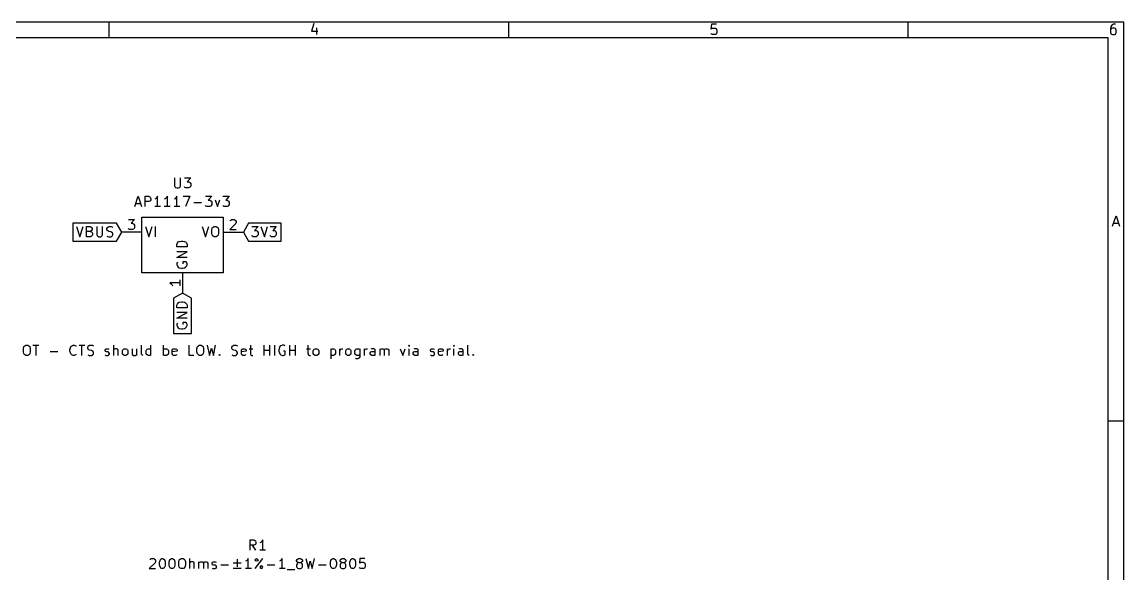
# Model space of a CAD drawing. Extents: x 0.4 to 11.3, y -7.9 to -0.4.
# Drawn here: x 5.87 to 11.3, y -3.11 to -0.39 of the extents above; entities that cross this region are included whole.
import ezdxf

# ---------------------------------------------------------------- set-up
doc = ezdxf.new("R2010")
doc.units = 0
doc.header["$MEASUREMENT"] = 0
for name, color, linetype in [('BLUE3', 171, 'CONTINUOUS'), ('CYAN2', 4, 'CONTINUOUS'), ('LYELLOW', 51, 'CONTINUOUS'), ('RED2', 1, 'CONTINUOUS')]:
    doc.layers.add(name, color=color, linetype=linetype)

msp = doc.modelspace()

# ---------------------------------------------------------------- linework, layer by layer
at = {"layer": 'BLUE3', "linetype": 'CONTINUOUS'}
for p, q in [((5.876, -2.004), (5.878, -1.994)), ((5.876, -2.02), (5.876, -2.004)), ((5.878, -1.994), (5.883, -1.99)), ((5.883, -1.99), (5.888, -1.987)), ((5.888, -1.987), (5.897, -1.987)), ((5.897, -1.987), (5.902, -1.99)), ((5.902, -1.99), (5.907, -1.994)), ((5.907, -1.994), (5.909, -2.004)), ((5.909, -2.004), (5.909, -2.02)), ((5.923, -1.987), (5.952, -1.987)), ((5.938, -2.037), (5.938, -1.987)), ((6.104, -2.009), (6.107, -1.999)), ((6.104, -2.016), (6.104, -2.009)), ((6.107, -1.999), (6.109, -1.994)), ((6.109, -1.994), (6.114, -1.99)), ((6.114, -1.99), (6.121, -1.987)), ((6.121, -1.987), (6.126, -1.987)), ((6.126, -1.987), (6.133, -1.99)), ((6.133, -1.99), (6.135, -1.992)), ((6.15, -1.987), (6.178, -1.987)), ((6.164, -2.037), (6.164, -1.987)), ((6.193, -1.997), (6.195, -1.992)), ((6.193, -2.001), (6.193, -1.997)), ((6.195, -2.006), (6.193, -2.001)), ((6.195, -1.992), (6.197, -1.99)), ((6.197, -2.009), (6.195, -2.006)), ((6.197, -1.99), (6.202, -1.987)), ((6.202, -2.011), (6.197, -2.009)), ((6.202, -1.987), (6.214, -1.987)), ((6.214, -1.987), (6.221, -1.99)), ((6.278, -2.011), (6.281, -2.006)), ((6.281, -2.006), (6.285, -2.004)), ((6.285, -2.004), (6.293, -2.004)), ((6.293, -2.004), (6.297, -2.006)), ((6.321, -2.037), (6.321, -1.987)), ((6.323, -2.006), (6.321, -2.009)), ((6.328, -2.004), (6.323, -2.006)), ((6.335, -2.004), (6.328, -2.004)), ((6.34, -2.006), (6.335, -2.004)), ((6.343, -2.011), (6.34, -2.006)), ((6.364, -2.013), (6.366, -2.009)), ((6.366, -2.009), (6.369, -2.006)), ((6.369, -2.006), (6.373, -2.004)), ((6.373, -2.004), (6.381, -2.004)), ((6.381, -2.004), (6.385, -2.006)), ((6.385, -2.006), (6.388, -2.009)), ((6.388, -2.009), (6.39, -2.013)), ((6.412, -2.004), (6.412, -2.03)), ((6.433, -2.004), (6.433, -2.037)), ((6.457, -2.03), (6.457, -1.987)), ((6.481, -2.013), (6.483, -2.009)), ((6.483, -2.009), (6.485, -2.006)), ((6.485, -2.006), (6.49, -2.004)), ((6.49, -2.004), (6.5, -2.004)), ((6.5, -2.004), (6.504, -2.006)), ((6.504, -2.037), (6.504, -1.987)), ((6.566, -2.037), (6.566, -1.987)), ((6.566, -2.006), (6.571, -2.004)), ((6.571, -2.004), (6.581, -2.004)), ((6.581, -2.004), (6.585, -2.006)), ((6.585, -2.006), (6.588, -2.009)), ((6.588, -2.009), (6.59, -2.013)), ((6.609, -2.011), (6.612, -2.006)), ((6.612, -2.006), (6.616, -2.004)), ((6.616, -2.004), (6.626, -2.004)), ((6.626, -2.004), (6.631, -2.006)), ((6.631, -2.006), (6.633, -2.011)), ((6.693, -2.037), (6.693, -1.987)), ((6.731, -2.004), (6.733, -1.994)), ((6.731, -2.02), (6.731, -2.004)), ((6.733, -1.994), (6.738, -1.99)), ((6.738, -1.99), (6.742, -1.987)), ((6.742, -1.987), (6.752, -1.987)), ((6.752, -1.987), (6.757, -1.99)), ((6.757, -1.99), (6.762, -1.994)), ((6.762, -1.994), (6.764, -2.004)), ((6.764, -2.004), (6.764, -2.02)), ((6.781, -1.987), (6.792, -2.037)), ((6.792, -2.037), (6.802, -2.001)), ((6.802, -2.001), (6.812, -2.037)), ((6.812, -2.037), (6.823, -1.987)), ((6.902, -1.997), (6.904, -1.992)), ((6.902, -2.001), (6.902, -1.997)), ((6.904, -2.006), (6.902, -2.001)), ((6.904, -1.992), (6.907, -1.99)), ((6.907, -2.009), (6.904, -2.006)), ((6.907, -1.99), (6.912, -1.987)), ((6.912, -2.011), (6.907, -2.009)), ((6.912, -1.987), (6.923, -1.987)), ((6.923, -1.987), (6.931, -1.99)), ((6.95, -2.011), (6.952, -2.006)), ((6.952, -2.006), (6.957, -2.004)), ((6.957, -2.004), (6.966, -2.004)), ((6.966, -2.004), (6.971, -2.006)), ((6.971, -2.006), (6.973, -2.011)), ((6.988, -2.004), (7.007, -2.004)), ((6.995, -1.987), (6.995, -2.03)), ((7.062, -2.037), (7.062, -1.987)), ((7.09, -2.037), (7.09, -1.987)), ((7.114, -2.037), (7.114, -1.987)), ((7.138, -1.999), (7.135, -2.009)), ((7.135, -2.009), (7.135, -2.016)), ((7.14, -1.994), (7.138, -1.999)), ((7.145, -1.99), (7.14, -1.994)), ((7.152, -1.987), (7.145, -1.99)), ((7.159, -1.987), (7.152, -1.987)), ((7.164, -1.99), (7.159, -1.987)), ((7.188, -2.037), (7.188, -1.987)), ((7.216, -2.037), (7.216, -1.987)), ((7.271, -2.004), (7.29, -2.004)), ((7.278, -1.987), (7.278, -2.03)), ((7.304, -2.013), (7.307, -2.009)), ((7.307, -2.009), (7.309, -2.006)), ((7.309, -2.006), (7.314, -2.004)), ((7.314, -2.004), (7.321, -2.004)), ((7.321, -2.004), (7.326, -2.006)), ((7.326, -2.006), (7.328, -2.009)), ((7.328, -2.009), (7.331, -2.013)), ((7.39, -2.004), (7.39, -2.054)), ((7.39, -2.006), (7.395, -2.004)), ((7.395, -2.004), (7.404, -2.004)), ((7.404, -2.004), (7.409, -2.006)), ((7.409, -2.006), (7.412, -2.009)), ((7.412, -2.009), (7.414, -2.013)), ((7.435, -2.037), (7.435, -2.004)), ((7.435, -2.013), (7.438, -2.009)), ((7.438, -2.009), (7.44, -2.006)), ((7.44, -2.006), (7.445, -2.004)), ((7.445, -2.004), (7.45, -2.004)), ((7.464, -2.013), (7.466, -2.009)), ((7.466, -2.009), (7.469, -2.006)), ((7.469, -2.006), (7.473, -2.004)), ((7.473, -2.004), (7.481, -2.004)), ((7.481, -2.004), (7.485, -2.006)), ((7.485, -2.006), (7.488, -2.009)), ((7.488, -2.009), (7.49, -2.013)), ((7.509, -2.013), (7.512, -2.009)), ((7.512, -2.009), (7.514, -2.006)), ((7.514, -2.006), (7.519, -2.004)), ((7.519, -2.004), (7.528, -2.004)), ((7.528, -2.004), (7.533, -2.006)), ((7.533, -2.004), (7.533, -2.044)), ((7.557, -2.037), (7.557, -2.004)), ((7.557, -2.013), (7.559, -2.009)), ((7.559, -2.009), (7.562, -2.006)), ((7.562, -2.006), (7.566, -2.004)), ((7.566, -2.004), (7.571, -2.004)), ((7.592, -2.004), (7.588, -2.006)), ((7.602, -2.004), (7.592, -2.004)), ((7.607, -2.006), (7.602, -2.004)), ((7.609, -2.011), (7.607, -2.006)), ((7.633, -2.037), (7.633, -2.004)), ((7.633, -2.009), (7.635, -2.006)), ((7.635, -2.006), (7.64, -2.004)), ((7.64, -2.004), (7.647, -2.004)), ((7.647, -2.004), (7.652, -2.006)), ((7.652, -2.006), (7.654, -2.011)), ((7.654, -2.011), (7.657, -2.006)), ((7.657, -2.006), (7.662, -2.004)), ((7.662, -2.004), (7.669, -2.004)), ((7.669, -2.004), (7.673, -2.006)), ((7.673, -2.006), (7.676, -2.011)), ((7.733, -2.004), (7.745, -2.037)), ((7.745, -2.037), (7.757, -2.004)), ((7.776, -1.987), (7.773, -1.99)), ((7.773, -1.99), (7.776, -1.992)), ((7.778, -1.99), (7.776, -1.987)), ((7.776, -1.987), (7.776, -1.992)), ((7.776, -1.992), (7.778, -1.99)), ((7.776, -2.037), (7.776, -2.004)), ((7.804, -2.004), (7.8, -2.006)), ((7.814, -2.004), (7.804, -2.004)), ((7.819, -2.006), (7.814, -2.004)), ((7.821, -2.011), (7.819, -2.006)), ((7.881, -2.011), (7.883, -2.006)), ((7.883, -2.006), (7.888, -2.004)), ((7.888, -2.004), (7.895, -2.004)), ((7.895, -2.004), (7.9, -2.006)), ((7.921, -2.011), (7.923, -2.006)), ((7.923, -2.006), (7.928, -2.004)), ((7.928, -2.004), (7.938, -2.004)), ((7.938, -2.004), (7.942, -2.006)), ((7.942, -2.006), (7.945, -2.011)), ((7.966, -2.037), (7.966, -2.004)), ((7.966, -2.013), (7.969, -2.009)), ((7.969, -2.009), (7.971, -2.006)), ((7.971, -2.006), (7.976, -2.004)), ((7.976, -2.004), (7.981, -2.004)), ((7.997, -1.987), (7.995, -1.99)), ((7.995, -1.99), (7.997, -1.992)), ((8, -1.99), (7.997, -1.987)), ((7.997, -1.987), (7.997, -1.992)), ((7.997, -1.992), (8, -1.99)), ((7.997, -2.037), (7.997, -2.004)), ((8.026, -2.004), (8.021, -2.006)), ((8.035, -2.004), (8.026, -2.004)), ((8.04, -2.006), (8.035, -2.004)), ((8.042, -2.011), (8.04, -2.006)), ((8.066, -2.03), (8.066, -1.987)), ((5.878, -2.03), (5.876, -2.02)), ((5.883, -2.035), (5.878, -2.03)), ((5.888, -2.037), (5.883, -2.035)), ((5.897, -2.037), (5.888, -2.037)), ((5.902, -2.035), (5.897, -2.037)), ((5.907, -2.03), (5.902, -2.035)), ((5.909, -2.02), (5.907, -2.03)), ((6.007, -2.018), (6.045, -2.018)), ((6.107, -2.025), (6.104, -2.016)), ((6.109, -2.03), (6.107, -2.025)), ((6.114, -2.035), (6.109, -2.03)), ((6.121, -2.037), (6.114, -2.035)), ((6.126, -2.037), (6.121, -2.037)), ((6.133, -2.035), (6.126, -2.037)), ((6.135, -2.032), (6.133, -2.035)), ((6.193, -2.035), (6.2, -2.037)), ((6.2, -2.037), (6.212, -2.037)), ((6.212, -2.013), (6.202, -2.011)), ((6.216, -2.016), (6.212, -2.013)), ((6.212, -2.037), (6.216, -2.035)), ((6.219, -2.018), (6.216, -2.016)), ((6.216, -2.035), (6.219, -2.032)), ((6.221, -2.023), (6.219, -2.018)), ((6.219, -2.032), (6.221, -2.028)), ((6.221, -2.028), (6.221, -2.023)), ((6.278, -2.013), (6.278, -2.011)), ((6.281, -2.018), (6.278, -2.013)), ((6.278, -2.035), (6.283, -2.037)), ((6.285, -2.02), (6.281, -2.018)), ((6.283, -2.037), (6.293, -2.037)), ((6.293, -2.02), (6.285, -2.02)), ((6.297, -2.023), (6.293, -2.02)), ((6.293, -2.037), (6.297, -2.035)), ((6.3, -2.028), (6.297, -2.023)), ((6.297, -2.035), (6.3, -2.03)), ((6.3, -2.03), (6.3, -2.028)), ((6.343, -2.037), (6.343, -2.011)), ((6.364, -2.028), (6.364, -2.013)), ((6.366, -2.032), (6.364, -2.028)), ((6.369, -2.035), (6.366, -2.032)), ((6.373, -2.037), (6.369, -2.035)), ((6.381, -2.037), (6.373, -2.037)), ((6.385, -2.035), (6.381, -2.037)), ((6.388, -2.032), (6.385, -2.035)), ((6.39, -2.028), (6.388, -2.032)), ((6.39, -2.013), (6.39, -2.028)), ((6.412, -2.03), (6.414, -2.035)), ((6.414, -2.035), (6.419, -2.037)), ((6.419, -2.037), (6.426, -2.037)), ((6.426, -2.037), (6.431, -2.035)), ((6.431, -2.035), (6.433, -2.032)), ((6.459, -2.035), (6.457, -2.03)), ((6.464, -2.037), (6.459, -2.035)), ((6.481, -2.028), (6.481, -2.013)), ((6.483, -2.032), (6.481, -2.028)), ((6.485, -2.035), (6.483, -2.032)), ((6.49, -2.037), (6.485, -2.035)), ((6.5, -2.037), (6.49, -2.037)), ((6.504, -2.035), (6.5, -2.037)), ((6.571, -2.037), (6.566, -2.035)), ((6.581, -2.037), (6.571, -2.037)), ((6.585, -2.035), (6.581, -2.037)), ((6.588, -2.032), (6.585, -2.035)), ((6.59, -2.028), (6.588, -2.032)), ((6.59, -2.013), (6.59, -2.028)), ((6.609, -2.03), (6.609, -2.011)), ((6.633, -2.016), (6.609, -2.02)), ((6.612, -2.035), (6.609, -2.03)), ((6.616, -2.037), (6.612, -2.035)), ((6.626, -2.037), (6.616, -2.037)), ((6.631, -2.035), (6.626, -2.037)), ((6.633, -2.011), (6.633, -2.016)), ((6.716, -2.037), (6.693, -2.037)), ((6.733, -2.03), (6.731, -2.02)), ((6.738, -2.035), (6.733, -2.03)), ((6.742, -2.037), (6.738, -2.035)), ((6.752, -2.037), (6.742, -2.037)), ((6.757, -2.035), (6.752, -2.037)), ((6.762, -2.03), (6.757, -2.035)), ((6.764, -2.02), (6.762, -2.03)), ((6.84, -2.035), (6.842, -2.032)), ((6.842, -2.037), (6.84, -2.035)), ((6.842, -2.032), (6.845, -2.035)), ((6.842, -2.032), (6.842, -2.037)), ((6.845, -2.035), (6.842, -2.037)), ((6.902, -2.035), (6.909, -2.037)), ((6.909, -2.037), (6.921, -2.037)), ((6.921, -2.013), (6.912, -2.011)), ((6.926, -2.016), (6.921, -2.013)), ((6.921, -2.037), (6.926, -2.035)), ((6.928, -2.018), (6.926, -2.016)), ((6.926, -2.035), (6.928, -2.032)), ((6.931, -2.023), (6.928, -2.018)), ((6.928, -2.032), (6.931, -2.028)), ((6.931, -2.028), (6.931, -2.023)), ((6.95, -2.03), (6.95, -2.011)), ((6.973, -2.016), (6.95, -2.02)), ((6.952, -2.035), (6.95, -2.03)), ((6.957, -2.037), (6.952, -2.035)), ((6.966, -2.037), (6.957, -2.037)), ((6.971, -2.035), (6.966, -2.037)), ((6.973, -2.011), (6.973, -2.016)), ((6.995, -2.03), (6.997, -2.035)), ((6.997, -2.035), (7.002, -2.037)), ((7.002, -2.037), (7.007, -2.037)), ((7.062, -2.011), (7.09, -2.011)), ((7.135, -2.016), (7.138, -2.025)), ((7.138, -2.025), (7.14, -2.03)), ((7.14, -2.03), (7.145, -2.035)), ((7.145, -2.035), (7.152, -2.037)), ((7.152, -2.037), (7.157, -2.037)), ((7.166, -2.016), (7.157, -2.016)), ((7.157, -2.037), (7.164, -2.035)), ((7.164, -2.035), (7.166, -2.032)), ((7.166, -2.032), (7.166, -2.016)), ((7.188, -2.011), (7.216, -2.011)), ((7.278, -2.03), (7.281, -2.035)), ((7.281, -2.035), (7.285, -2.037)), ((7.285, -2.037), (7.29, -2.037)), ((7.304, -2.028), (7.304, -2.013)), ((7.307, -2.032), (7.304, -2.028)), ((7.309, -2.035), (7.307, -2.032)), ((7.314, -2.037), (7.309, -2.035)), ((7.321, -2.037), (7.314, -2.037)), ((7.326, -2.035), (7.321, -2.037)), ((7.328, -2.032), (7.326, -2.035)), ((7.331, -2.028), (7.328, -2.032)), ((7.331, -2.013), (7.331, -2.028)), ((7.395, -2.037), (7.39, -2.035)), ((7.404, -2.037), (7.395, -2.037)), ((7.409, -2.035), (7.404, -2.037)), ((7.412, -2.032), (7.409, -2.035)), ((7.414, -2.028), (7.412, -2.032)), ((7.414, -2.013), (7.414, -2.028)), ((7.464, -2.028), (7.464, -2.013)), ((7.466, -2.032), (7.464, -2.028)), ((7.469, -2.035), (7.466, -2.032)), ((7.473, -2.037), (7.469, -2.035)), ((7.481, -2.037), (7.473, -2.037)), ((7.485, -2.035), (7.481, -2.037)), ((7.488, -2.032), (7.485, -2.035)), ((7.49, -2.028), (7.488, -2.032)), ((7.49, -2.013), (7.49, -2.028)), ((7.509, -2.028), (7.509, -2.013)), ((7.512, -2.032), (7.509, -2.028)), ((7.514, -2.035), (7.512, -2.032)), ((7.516, -2.054), (7.512, -2.051)), ((7.519, -2.037), (7.514, -2.035)), ((7.523, -2.054), (7.516, -2.054)), ((7.528, -2.037), (7.519, -2.037)), ((7.528, -2.051), (7.523, -2.054)), ((7.533, -2.035), (7.528, -2.037)), ((7.531, -2.049), (7.528, -2.051)), ((7.533, -2.044), (7.531, -2.049)), ((7.585, -2.025), (7.588, -2.02)), ((7.585, -2.03), (7.585, -2.025)), ((7.588, -2.035), (7.585, -2.03)), ((7.588, -2.02), (7.592, -2.018)), ((7.592, -2.037), (7.588, -2.035)), ((7.592, -2.018), (7.604, -2.018)), ((7.604, -2.037), (7.592, -2.037)), ((7.604, -2.018), (7.609, -2.016)), ((7.609, -2.035), (7.604, -2.037)), ((7.609, -2.037), (7.609, -2.011)), ((7.654, -2.011), (7.654, -2.037)), ((7.676, -2.011), (7.676, -2.037)), ((7.797, -2.025), (7.8, -2.02)), ((7.797, -2.03), (7.797, -2.025)), ((7.8, -2.035), (7.797, -2.03)), ((7.8, -2.02), (7.804, -2.018)), ((7.804, -2.037), (7.8, -2.035)), ((7.804, -2.018), (7.816, -2.018)), ((7.816, -2.037), (7.804, -2.037)), ((7.816, -2.018), (7.821, -2.016)), ((7.821, -2.035), (7.816, -2.037)), ((7.821, -2.037), (7.821, -2.011)), ((7.881, -2.013), (7.881, -2.011)), ((7.883, -2.018), (7.881, -2.013)), ((7.881, -2.035), (7.885, -2.037)), ((7.888, -2.02), (7.883, -2.018)), ((7.885, -2.037), (7.895, -2.037)), ((7.895, -2.02), (7.888, -2.02)), ((7.9, -2.023), (7.895, -2.02)), ((7.895, -2.037), (7.9, -2.035)), ((7.902, -2.028), (7.9, -2.023)), ((7.9, -2.035), (7.902, -2.03)), ((7.902, -2.03), (7.902, -2.028)), ((7.921, -2.03), (7.921, -2.011)), ((7.945, -2.016), (7.921, -2.02)), ((7.923, -2.035), (7.921, -2.03)), ((7.928, -2.037), (7.923, -2.035)), ((7.938, -2.037), (7.928, -2.037)), ((7.942, -2.035), (7.938, -2.037)), ((7.945, -2.011), (7.945, -2.016)), ((8.019, -2.025), (8.021, -2.02)), ((8.019, -2.03), (8.019, -2.025)), ((8.021, -2.035), (8.019, -2.03)), ((8.021, -2.02), (8.026, -2.018)), ((8.026, -2.037), (8.021, -2.035)), ((8.026, -2.018), (8.038, -2.018)), ((8.038, -2.037), (8.026, -2.037)), ((8.038, -2.018), (8.042, -2.016)), ((8.042, -2.035), (8.038, -2.037)), ((8.042, -2.037), (8.042, -2.011)), ((8.069, -2.035), (8.066, -2.03)), ((8.073, -2.037), (8.069, -2.035)), ((8.09, -2.035), (8.092, -2.032)), ((8.092, -2.037), (8.09, -2.035)), ((8.092, -2.032), (8.095, -2.035)), ((8.092, -2.032), (8.092, -2.037)), ((8.095, -2.035), (8.092, -2.037))]:
    msp.add_line(p, q, dxfattribs=at)
at = {"layer": 'CYAN2', "linetype": 'CONTINUOUS'}
for p, q in [((6.621, -1.162), (6.621, -1.203)), ((6.65, -1.203), (6.65, -1.162)), ((6.669, -1.162), (6.7, -1.162)), ((6.7, -1.162), (6.683, -1.181)), ((6.683, -1.181), (6.69, -1.181)), ((6.69, -1.181), (6.695, -1.184)), ((6.695, -1.184), (6.698, -1.186)), ((6.698, -1.186), (6.7, -1.191)), ((6.7, -1.191), (6.7, -1.203)), ((6.621, -1.203), (6.624, -1.207)), ((6.624, -1.207), (6.626, -1.21)), ((6.626, -1.21), (6.631, -1.212)), ((6.631, -1.212), (6.64, -1.212)), ((6.64, -1.212), (6.645, -1.21)), ((6.645, -1.21), (6.648, -1.207)), ((6.648, -1.207), (6.65, -1.203)), ((6.671, -1.21), (6.669, -1.207)), ((6.676, -1.212), (6.671, -1.21)), ((6.69, -1.212), (6.676, -1.212)), ((6.695, -1.21), (6.69, -1.212)), ((6.698, -1.207), (6.695, -1.21)), ((6.7, -1.203), (6.698, -1.207)), ((6.425, -1.303), (6.442, -1.253)), ((6.43, -1.289), (6.454, -1.289)), ((6.442, -1.253), (6.458, -1.303)), ((6.475, -1.303), (6.475, -1.253)), ((6.475, -1.253), (6.494, -1.253)), ((6.494, -1.279), (6.475, -1.279)), ((6.494, -1.253), (6.499, -1.256)), ((6.499, -1.277), (6.494, -1.279)), ((6.499, -1.256), (6.501, -1.258)), ((6.501, -1.275), (6.499, -1.277)), ((6.501, -1.258), (6.504, -1.263)), ((6.504, -1.27), (6.501, -1.275)), ((6.504, -1.263), (6.504, -1.27)), ((6.527, -1.265), (6.523, -1.267)), ((6.551, -1.303), (6.523, -1.303)), ((6.532, -1.26), (6.527, -1.265)), ((6.537, -1.253), (6.532, -1.26)), ((6.537, -1.303), (6.537, -1.253)), ((6.575, -1.265), (6.57, -1.267)), ((6.599, -1.303), (6.57, -1.303)), ((6.58, -1.26), (6.575, -1.265)), ((6.585, -1.253), (6.58, -1.26)), ((6.585, -1.303), (6.585, -1.253)), ((6.623, -1.265), (6.618, -1.267)), ((6.646, -1.303), (6.618, -1.303)), ((6.627, -1.26), (6.623, -1.265)), ((6.632, -1.253), (6.627, -1.26)), ((6.632, -1.303), (6.632, -1.253)), ((6.663, -1.253), (6.696, -1.253)), ((6.696, -1.253), (6.675, -1.303)), ((6.715, -1.284), (6.754, -1.284)), ((6.773, -1.253), (6.804, -1.253)), ((6.775, -1.301), (6.773, -1.298)), ((6.78, -1.303), (6.775, -1.301)), ((6.794, -1.303), (6.78, -1.303)), ((6.804, -1.253), (6.787, -1.272)), ((6.787, -1.272), (6.794, -1.272)), ((6.794, -1.272), (6.799, -1.275)), ((6.799, -1.301), (6.794, -1.303)), ((6.799, -1.275), (6.801, -1.277)), ((6.801, -1.298), (6.799, -1.301)), ((6.801, -1.277), (6.804, -1.282)), ((6.804, -1.294), (6.801, -1.298)), ((6.804, -1.282), (6.804, -1.294)), ((6.82, -1.27), (6.832, -1.303)), ((6.832, -1.303), (6.844, -1.27)), ((6.858, -1.253), (6.889, -1.253)), ((6.861, -1.301), (6.858, -1.298)), ((6.865, -1.303), (6.861, -1.301)), ((6.88, -1.303), (6.865, -1.303)), ((6.889, -1.253), (6.873, -1.272)), ((6.873, -1.272), (6.88, -1.272)), ((6.88, -1.272), (6.885, -1.275)), ((6.885, -1.301), (6.88, -1.303)), ((6.885, -1.275), (6.887, -1.277)), ((6.887, -1.298), (6.885, -1.301)), ((6.887, -1.277), (6.889, -1.282)), ((6.889, -1.294), (6.887, -1.298)), ((6.889, -1.282), (6.889, -1.294)), ((6.477, -1.402), (6.494, -1.452)), ((6.494, -1.452), (6.511, -1.402)), ((6.527, -1.452), (6.527, -1.402)), ((6.756, -1.402), (6.773, -1.452)), ((6.773, -1.452), (6.789, -1.402)), ((6.804, -1.419), (6.806, -1.409)), ((6.806, -1.409), (6.811, -1.405)), ((6.811, -1.405), (6.816, -1.402)), ((6.816, -1.402), (6.825, -1.402)), ((6.825, -1.402), (6.83, -1.405)), ((6.83, -1.405), (6.835, -1.409)), ((6.835, -1.409), (6.837, -1.419)), ((6.804, -1.435), (6.804, -1.419)), ((6.806, -1.445), (6.804, -1.435)), ((6.811, -1.45), (6.806, -1.445)), ((6.816, -1.452), (6.811, -1.45)), ((6.825, -1.452), (6.816, -1.452)), ((6.83, -1.45), (6.825, -1.452)), ((6.835, -1.445), (6.83, -1.45)), ((6.837, -1.435), (6.835, -1.445)), ((6.837, -1.419), (6.837, -1.435)), ((6.632, -1.49), (6.635, -1.483)), ((6.632, -1.502), (6.632, -1.49)), ((6.682, -1.502), (6.632, -1.502)), ((6.635, -1.483), (6.639, -1.478)), ((6.639, -1.478), (6.644, -1.476)), ((6.644, -1.476), (6.654, -1.474)), ((6.654, -1.474), (6.661, -1.474)), ((6.661, -1.474), (6.67, -1.476)), ((6.67, -1.476), (6.675, -1.478)), ((6.675, -1.478), (6.68, -1.483)), ((6.68, -1.483), (6.682, -1.49)), ((6.682, -1.49), (6.682, -1.502)), ((6.632, -1.555), (6.682, -1.526)), ((6.682, -1.526), (6.632, -1.526)), ((6.682, -1.555), (6.632, -1.555)), ((6.635, -1.578), (6.632, -1.583)), ((6.632, -1.583), (6.632, -1.59)), ((6.632, -1.59), (6.635, -1.597)), ((6.635, -1.597), (6.639, -1.602)), ((6.639, -1.602), (6.644, -1.605)), ((6.644, -1.605), (6.654, -1.607)), ((6.654, -1.607), (6.661, -1.607)), ((6.677, -1.576), (6.661, -1.576)), ((6.661, -1.576), (6.661, -1.586)), ((6.661, -1.607), (6.67, -1.605)), ((6.67, -1.605), (6.675, -1.602)), ((6.675, -1.602), (6.68, -1.597)), ((6.68, -1.578), (6.677, -1.576)), ((6.682, -1.586), (6.68, -1.578)), ((6.68, -1.597), (6.682, -1.59)), ((6.682, -1.59), (6.682, -1.586)), ((6.993, -2.997), (6.993, -2.947)), ((6.993, -2.947), (7.012, -2.947)), ((7.012, -2.973), (6.993, -2.973)), ((7.021, -2.997), (7.005, -2.973)), ((7.012, -2.947), (7.016, -2.95)), ((7.016, -2.971), (7.012, -2.973)), ((7.016, -2.95), (7.019, -2.952)), ((7.019, -2.969), (7.016, -2.971)), ((7.019, -2.952), (7.021, -2.957)), ((7.021, -2.964), (7.019, -2.969)), ((7.021, -2.957), (7.021, -2.964)), ((7.045, -2.959), (7.04, -2.961)), ((7.05, -2.954), (7.045, -2.959)), ((7.055, -2.947), (7.05, -2.954)), ((7.055, -2.997), (7.055, -2.947)), ((6.501, -3.041), (6.506, -3.038)), ((6.506, -3.038), (6.518, -3.038)), ((6.518, -3.038), (6.522, -3.041)), ((6.553, -3.041), (6.558, -3.038)), ((6.558, -3.038), (6.563, -3.038)), ((6.563, -3.038), (6.568, -3.041)), ((6.601, -3.041), (6.606, -3.038)), ((6.606, -3.038), (6.61, -3.038)), ((6.61, -3.038), (6.615, -3.041)), ((6.649, -3.041), (6.653, -3.038)), ((6.653, -3.038), (6.663, -3.038)), ((6.663, -3.038), (6.668, -3.041)), ((6.696, -3.088), (6.696, -3.038)), ((6.984, -3.038), (6.98, -3.045)), ((6.984, -3.088), (6.984, -3.038)), ((7.018, -3.088), (7.056, -3.038)), ((7.02, -3.041), (7.025, -3.038)), ((7.025, -3.038), (7.03, -3.041)), ((7.069, -2.997), (7.04, -2.997)), ((7.151, -3.038), (7.146, -3.045)), ((7.151, -3.088), (7.151, -3.038)), ((7.227, -3.041), (7.232, -3.038)), ((7.232, -3.038), (7.241, -3.038)), ((7.241, -3.038), (7.246, -3.041)), ((7.268, -3.038), (7.28, -3.088)), ((7.299, -3.088), (7.31, -3.038)), ((7.396, -3.041), (7.401, -3.038)), ((7.401, -3.038), (7.406, -3.038)), ((7.406, -3.038), (7.41, -3.041)), ((7.441, -3.041), (7.446, -3.038)), ((7.446, -3.038), (7.456, -3.038)), ((7.456, -3.038), (7.46, -3.041)), ((7.491, -3.041), (7.496, -3.038)), ((7.496, -3.038), (7.501, -3.038)), ((7.501, -3.038), (7.506, -3.041)), ((7.534, -3.038), (7.532, -3.062)), ((7.558, -3.038), (7.534, -3.038)), ((6.525, -3.06), (6.496, -3.088)), ((6.496, -3.088), (6.527, -3.088)), ((6.499, -3.043), (6.501, -3.041)), ((6.522, -3.041), (6.525, -3.043)), ((6.525, -3.043), (6.527, -3.048)), ((6.527, -3.052), (6.525, -3.06)), ((6.527, -3.048), (6.527, -3.052)), ((6.546, -3.057), (6.549, -3.048)), ((6.546, -3.069), (6.546, -3.057)), ((6.549, -3.079), (6.546, -3.069)), ((6.549, -3.048), (6.551, -3.043)), ((6.551, -3.083), (6.549, -3.079)), ((6.551, -3.043), (6.553, -3.041)), ((6.553, -3.086), (6.551, -3.083)), ((6.558, -3.088), (6.553, -3.086)), ((6.563, -3.088), (6.558, -3.088)), ((6.568, -3.086), (6.563, -3.088)), ((6.568, -3.041), (6.57, -3.043)), ((6.57, -3.083), (6.568, -3.086)), ((6.57, -3.043), (6.572, -3.048)), ((6.572, -3.079), (6.57, -3.083)), ((6.572, -3.048), (6.575, -3.057)), ((6.575, -3.069), (6.572, -3.079)), ((6.575, -3.057), (6.575, -3.069)), ((6.594, -3.057), (6.596, -3.048)), ((6.594, -3.069), (6.594, -3.057)), ((6.596, -3.079), (6.594, -3.069)), ((6.596, -3.048), (6.599, -3.043)), ((6.599, -3.083), (6.596, -3.079)), ((6.599, -3.043), (6.601, -3.041)), ((6.601, -3.086), (6.599, -3.083)), ((6.606, -3.088), (6.601, -3.086)), ((6.61, -3.088), (6.606, -3.088)), ((6.615, -3.086), (6.61, -3.088)), ((6.615, -3.041), (6.618, -3.043)), ((6.618, -3.083), (6.615, -3.086)), ((6.618, -3.043), (6.62, -3.048)), ((6.62, -3.079), (6.618, -3.083)), ((6.62, -3.048), (6.622, -3.057)), ((6.622, -3.069), (6.62, -3.079)), ((6.622, -3.057), (6.622, -3.069)), ((6.641, -3.055), (6.644, -3.045)), ((6.641, -3.071), (6.641, -3.055)), ((6.644, -3.081), (6.641, -3.071)), ((6.644, -3.045), (6.649, -3.041)), ((6.649, -3.086), (6.644, -3.081)), ((6.653, -3.088), (6.649, -3.086)), ((6.663, -3.088), (6.653, -3.088)), ((6.668, -3.086), (6.663, -3.088)), ((6.668, -3.041), (6.672, -3.045)), ((6.672, -3.081), (6.668, -3.086)), ((6.672, -3.045), (6.675, -3.055)), ((6.675, -3.071), (6.672, -3.081)), ((6.675, -3.055), (6.675, -3.071)), ((6.699, -3.057), (6.696, -3.06)), ((6.703, -3.055), (6.699, -3.057)), ((6.71, -3.055), (6.703, -3.055)), ((6.715, -3.057), (6.71, -3.055)), ((6.718, -3.062), (6.715, -3.057)), ((6.718, -3.088), (6.718, -3.062)), ((6.741, -3.088), (6.741, -3.055)), ((6.741, -3.06), (6.744, -3.057)), ((6.744, -3.057), (6.749, -3.055)), ((6.749, -3.055), (6.756, -3.055)), ((6.756, -3.055), (6.76, -3.057)), ((6.76, -3.057), (6.763, -3.062)), ((6.763, -3.062), (6.765, -3.057)), ((6.763, -3.062), (6.763, -3.088)), ((6.765, -3.057), (6.77, -3.055)), ((6.77, -3.055), (6.777, -3.055)), ((6.777, -3.055), (6.782, -3.057)), ((6.782, -3.057), (6.784, -3.062)), ((6.784, -3.062), (6.784, -3.088)), ((6.806, -3.062), (6.808, -3.057)), ((6.806, -3.064), (6.806, -3.062)), ((6.808, -3.069), (6.806, -3.064)), ((6.806, -3.086), (6.81, -3.088)), ((6.808, -3.057), (6.813, -3.055)), ((6.813, -3.071), (6.808, -3.069)), ((6.81, -3.088), (6.82, -3.088)), ((6.813, -3.055), (6.82, -3.055)), ((6.82, -3.071), (6.813, -3.071)), ((6.82, -3.055), (6.825, -3.057)), ((6.825, -3.074), (6.82, -3.071)), ((6.82, -3.088), (6.825, -3.086)), ((6.827, -3.079), (6.825, -3.074)), ((6.825, -3.086), (6.827, -3.081)), ((6.827, -3.081), (6.827, -3.079)), ((6.849, -3.069), (6.887, -3.069)), ((6.91, -3.06), (6.949, -3.06)), ((6.949, -3.088), (6.91, -3.088)), ((6.93, -3.079), (6.93, -3.041)), ((6.975, -3.05), (6.97, -3.052)), ((6.999, -3.088), (6.97, -3.088)), ((6.98, -3.045), (6.975, -3.05)), ((7.018, -3.045), (7.02, -3.041)), ((7.02, -3.05), (7.018, -3.045)), ((7.025, -3.052), (7.02, -3.05)), ((7.03, -3.05), (7.025, -3.052)), ((7.03, -3.041), (7.032, -3.045)), ((7.032, -3.045), (7.03, -3.05)), ((7.044, -3.076), (7.041, -3.081)), ((7.041, -3.081), (7.044, -3.086)), ((7.049, -3.074), (7.044, -3.076)), ((7.044, -3.086), (7.049, -3.088)), ((7.053, -3.076), (7.049, -3.074)), ((7.049, -3.088), (7.053, -3.086)), ((7.056, -3.081), (7.053, -3.076)), ((7.053, -3.086), (7.056, -3.081)), ((7.077, -3.069), (7.115, -3.069)), ((7.141, -3.05), (7.137, -3.052)), ((7.165, -3.088), (7.137, -3.088)), ((7.146, -3.045), (7.141, -3.05)), ((7.175, -3.093), (7.213, -3.093)), ((7.222, -3.048), (7.225, -3.043)), ((7.222, -3.05), (7.222, -3.048)), ((7.225, -3.055), (7.222, -3.05)), ((7.225, -3.064), (7.222, -3.069)), ((7.222, -3.069), (7.222, -3.079)), ((7.222, -3.079), (7.225, -3.083)), ((7.225, -3.043), (7.227, -3.041)), ((7.227, -3.057), (7.225, -3.055)), ((7.227, -3.062), (7.225, -3.064)), ((7.225, -3.083), (7.227, -3.086)), ((7.232, -3.06), (7.227, -3.057)), ((7.232, -3.06), (7.227, -3.062)), ((7.227, -3.086), (7.232, -3.088)), ((7.241, -3.06), (7.232, -3.06)), ((7.232, -3.088), (7.241, -3.088)), ((7.246, -3.057), (7.241, -3.06)), ((7.246, -3.062), (7.241, -3.06)), ((7.241, -3.088), (7.246, -3.086)), ((7.246, -3.041), (7.249, -3.043)), ((7.249, -3.055), (7.246, -3.057)), ((7.249, -3.064), (7.246, -3.062)), ((7.246, -3.086), (7.249, -3.083)), ((7.249, -3.043), (7.251, -3.048)), ((7.251, -3.05), (7.249, -3.055)), ((7.251, -3.069), (7.249, -3.064)), ((7.249, -3.083), (7.251, -3.079)), ((7.251, -3.048), (7.251, -3.05)), ((7.251, -3.079), (7.251, -3.069)), ((7.28, -3.088), (7.289, -3.052)), ((7.289, -3.052), (7.299, -3.088)), ((7.33, -3.069), (7.368, -3.069)), ((7.389, -3.057), (7.391, -3.048)), ((7.389, -3.069), (7.389, -3.057)), ((7.391, -3.079), (7.389, -3.069)), ((7.391, -3.048), (7.394, -3.043)), ((7.394, -3.083), (7.391, -3.079)), ((7.394, -3.043), (7.396, -3.041)), ((7.396, -3.086), (7.394, -3.083)), ((7.401, -3.088), (7.396, -3.086)), ((7.406, -3.088), (7.401, -3.088)), ((7.41, -3.086), (7.406, -3.088)), ((7.41, -3.041), (7.413, -3.043)), ((7.413, -3.083), (7.41, -3.086)), ((7.413, -3.043), (7.415, -3.048)), ((7.415, -3.079), (7.413, -3.083)), ((7.415, -3.048), (7.418, -3.057)), ((7.418, -3.069), (7.415, -3.079)), ((7.418, -3.057), (7.418, -3.069)), ((7.437, -3.048), (7.439, -3.043)), ((7.437, -3.05), (7.437, -3.048)), ((7.439, -3.055), (7.437, -3.05)), ((7.439, -3.064), (7.437, -3.069)), ((7.437, -3.069), (7.437, -3.079)), ((7.437, -3.079), (7.439, -3.083)), ((7.439, -3.043), (7.441, -3.041)), ((7.441, -3.057), (7.439, -3.055)), ((7.441, -3.062), (7.439, -3.064)), ((7.439, -3.083), (7.441, -3.086)), ((7.446, -3.06), (7.441, -3.057)), ((7.446, -3.06), (7.441, -3.062)), ((7.441, -3.086), (7.446, -3.088)), ((7.456, -3.06), (7.446, -3.06)), ((7.446, -3.088), (7.456, -3.088)), ((7.46, -3.057), (7.456, -3.06)), ((7.46, -3.062), (7.456, -3.06)), ((7.456, -3.088), (7.46, -3.086)), ((7.46, -3.041), (7.463, -3.043)), ((7.463, -3.055), (7.46, -3.057)), ((7.463, -3.064), (7.46, -3.062)), ((7.46, -3.086), (7.463, -3.083)), ((7.463, -3.043), (7.465, -3.048)), ((7.465, -3.05), (7.463, -3.055)), ((7.465, -3.069), (7.463, -3.064)), ((7.463, -3.083), (7.465, -3.079)), ((7.465, -3.048), (7.465, -3.05)), ((7.465, -3.079), (7.465, -3.069)), ((7.484, -3.057), (7.487, -3.048)), ((7.484, -3.069), (7.484, -3.057)), ((7.487, -3.079), (7.484, -3.069)), ((7.487, -3.048), (7.489, -3.043)), ((7.489, -3.083), (7.487, -3.079)), ((7.489, -3.043), (7.491, -3.041)), ((7.491, -3.086), (7.489, -3.083)), ((7.496, -3.088), (7.491, -3.086)), ((7.501, -3.088), (7.496, -3.088)), ((7.506, -3.086), (7.501, -3.088)), ((7.506, -3.041), (7.508, -3.043)), ((7.508, -3.083), (7.506, -3.086)), ((7.508, -3.043), (7.51, -3.048)), ((7.51, -3.079), (7.508, -3.083)), ((7.51, -3.048), (7.513, -3.057)), ((7.513, -3.069), (7.51, -3.079)), ((7.513, -3.057), (7.513, -3.069)), ((7.532, -3.062), (7.534, -3.06)), ((7.534, -3.086), (7.532, -3.083)), ((7.534, -3.06), (7.539, -3.057)), ((7.539, -3.088), (7.534, -3.086)), ((7.539, -3.057), (7.551, -3.057)), ((7.551, -3.088), (7.539, -3.088)), ((7.551, -3.057), (7.556, -3.06)), ((7.556, -3.086), (7.551, -3.088)), ((7.556, -3.06), (7.558, -3.062)), ((7.558, -3.083), (7.556, -3.086)), ((7.558, -3.062), (7.56, -3.067)), ((7.56, -3.079), (7.558, -3.083)), ((7.56, -3.067), (7.56, -3.079))]:
    msp.add_line(p, q, dxfattribs=at)
at = {"layer": 'LYELLOW', "linetype": 'CONTINUOUS'}
for p, q in [((6.46, -1.63), (6.46, -1.355)), ((6.46, -1.355), (6.86, -1.355)), ((6.86, -1.355), (6.86, -1.63)), ((6.86, -1.63), (6.46, -1.63))]:
    msp.add_line(p, q, dxfattribs=at)
at = {"layer": 'RED2', "linetype": 'CONTINUOUS'}
for p, q in [((11.299, -0.394), (0.394, -0.394)), ((6.299, -0.472), (6.299, -0.394)), ((7.307, -0.402), (7.295, -0.439)), ((7.32, -0.422), (7.32, -0.456)), ((8.268, -0.472), (8.268, -0.394)), ((9.267, -0.405), (9.264, -0.429)), ((9.264, -0.429), (9.267, -0.426)), ((9.291, -0.405), (9.267, -0.405)), ((9.267, -0.426), (9.272, -0.424)), ((9.272, -0.424), (9.284, -0.424)), ((9.284, -0.424), (9.289, -0.426)), ((9.289, -0.426), (9.291, -0.429)), ((9.291, -0.429), (9.293, -0.434)), ((9.293, -0.434), (9.293, -0.446)), ((10.236, -0.472), (10.236, -0.394)), ((11.235, -0.417), (11.232, -0.426)), ((11.232, -0.426), (11.232, -0.446)), ((11.235, -0.429), (11.232, -0.434)), ((11.24, -0.409), (11.235, -0.417)), ((11.237, -0.426), (11.235, -0.429)), ((11.242, -0.424), (11.237, -0.426)), ((11.242, -0.407), (11.24, -0.409)), ((11.247, -0.405), (11.242, -0.407)), ((11.252, -0.424), (11.242, -0.424)), ((11.257, -0.405), (11.247, -0.405)), ((11.257, -0.426), (11.252, -0.424)), ((11.259, -0.429), (11.257, -0.426)), ((11.261, -0.434), (11.259, -0.429)), ((11.261, -0.446), (11.261, -0.434)), ((11.299, -7.874), (11.299, -0.394)), ((11.221, -0.472), (0.472, -0.472)), ((7.295, -0.439), (7.327, -0.439)), ((9.267, -0.453), (9.264, -0.451)), ((9.272, -0.456), (9.267, -0.453)), ((9.284, -0.456), (9.272, -0.456)), ((9.289, -0.453), (9.284, -0.456)), ((9.291, -0.451), (9.289, -0.453)), ((9.293, -0.446), (9.291, -0.451)), ((11.221, -7.796), (11.221, -0.472)), ((11.232, -0.446), (11.235, -0.451)), ((11.235, -0.451), (11.237, -0.453)), ((11.237, -0.453), (11.242, -0.456)), ((11.242, -0.456), (11.252, -0.456)), ((11.252, -0.456), (11.257, -0.453)), ((11.257, -0.453), (11.259, -0.451)), ((11.259, -0.451), (11.261, -0.446)), ((6.46, -1.63), (6.46, -1.355)), ((6.46, -1.355), (6.86, -1.355)), ((6.46, -1.63), (6.46, -1.355)), ((6.46, -1.355), (6.86, -1.355)), ((6.86, -1.355), (6.86, -1.63)), ((6.86, -1.355), (6.86, -1.63)), ((11.243, -1.401), (11.26, -1.35)), ((11.26, -1.35), (11.277, -1.401)), ((6.335, -1.386), (6.119, -1.386)), ((6.119, -1.386), (6.119, -1.43)), ((6.137, -1.402), (6.154, -1.452)), ((6.154, -1.452), (6.171, -1.402)), ((6.187, -1.452), (6.187, -1.402)), ((6.187, -1.402), (6.204, -1.402)), ((6.204, -1.402), (6.209, -1.405)), ((6.209, -1.405), (6.211, -1.407)), ((6.211, -1.407), (6.214, -1.412)), ((6.237, -1.402), (6.237, -1.443)), ((6.266, -1.443), (6.266, -1.402)), ((6.287, -1.412), (6.29, -1.407)), ((6.29, -1.407), (6.292, -1.405)), ((6.292, -1.405), (6.297, -1.402)), ((6.297, -1.402), (6.309, -1.402)), ((6.309, -1.402), (6.316, -1.405)), ((6.36, -1.43), (6.335, -1.386)), ((6.393, -1.367), (6.424, -1.367)), ((6.424, -1.367), (6.407, -1.386)), ((6.407, -1.386), (6.414, -1.386)), ((6.414, -1.386), (6.419, -1.389)), ((6.419, -1.389), (6.421, -1.391)), ((6.421, -1.391), (6.424, -1.396)), ((6.424, -1.408), (6.421, -1.412)), ((6.424, -1.396), (6.424, -1.408)), ((6.921, -1.389), (6.893, -1.417)), ((6.895, -1.372), (6.898, -1.37)), ((6.898, -1.37), (6.902, -1.367)), ((6.902, -1.367), (6.914, -1.367)), ((6.914, -1.367), (6.919, -1.37)), ((6.919, -1.37), (6.921, -1.372)), ((6.921, -1.372), (6.924, -1.377)), ((6.924, -1.381), (6.921, -1.389)), ((6.924, -1.377), (6.924, -1.381)), ((6.985, -1.386), (6.96, -1.43)), ((7.146, -1.386), (6.985, -1.386)), ((7.001, -1.402), (7.032, -1.402)), ((7.032, -1.402), (7.015, -1.421)), ((7.046, -1.402), (7.063, -1.452)), ((7.063, -1.452), (7.079, -1.402)), ((7.091, -1.402), (7.122, -1.402)), ((7.122, -1.402), (7.105, -1.421)), ((7.146, -1.43), (7.146, -1.386)), ((11.247, -1.386), (11.272, -1.386)), ((6.119, -1.43), (6.119, -1.474)), ((6.204, -1.426), (6.187, -1.426)), ((6.206, -1.452), (6.187, -1.452)), ((6.209, -1.424), (6.204, -1.426)), ((6.204, -1.426), (6.211, -1.428)), ((6.211, -1.45), (6.206, -1.452)), ((6.211, -1.421), (6.209, -1.424)), ((6.214, -1.416), (6.211, -1.421)), ((6.211, -1.428), (6.214, -1.431)), ((6.214, -1.447), (6.211, -1.45)), ((6.214, -1.412), (6.214, -1.416)), ((6.214, -1.431), (6.216, -1.435)), ((6.216, -1.443), (6.214, -1.447)), ((6.216, -1.435), (6.216, -1.443)), ((6.237, -1.443), (6.24, -1.447)), ((6.24, -1.447), (6.242, -1.45)), ((6.242, -1.45), (6.247, -1.452)), ((6.247, -1.452), (6.256, -1.452)), ((6.256, -1.452), (6.261, -1.45)), ((6.261, -1.45), (6.264, -1.447)), ((6.264, -1.447), (6.266, -1.443)), ((6.287, -1.416), (6.287, -1.412)), ((6.29, -1.421), (6.287, -1.416)), ((6.287, -1.45), (6.295, -1.452)), ((6.292, -1.424), (6.29, -1.421)), ((6.297, -1.426), (6.292, -1.424)), ((6.295, -1.452), (6.306, -1.452)), ((6.306, -1.428), (6.297, -1.426)), ((6.311, -1.431), (6.306, -1.428)), ((6.306, -1.452), (6.311, -1.45)), ((6.314, -1.433), (6.311, -1.431)), ((6.311, -1.45), (6.314, -1.447)), ((6.316, -1.438), (6.314, -1.433)), ((6.314, -1.447), (6.316, -1.443)), ((6.316, -1.443), (6.316, -1.438)), ((6.335, -1.474), (6.36, -1.43)), ((6.46, -1.43), (6.36, -1.43)), ((6.395, -1.415), (6.393, -1.412)), ((6.4, -1.417), (6.395, -1.415)), ((6.414, -1.417), (6.4, -1.417)), ((6.419, -1.415), (6.414, -1.417)), ((6.421, -1.412), (6.419, -1.415)), ((6.86, -1.43), (6.96, -1.43)), ((6.893, -1.417), (6.924, -1.417)), ((6.96, -1.43), (6.985, -1.474)), ((7.003, -1.45), (7.001, -1.447)), ((7.008, -1.452), (7.003, -1.45)), ((7.022, -1.452), (7.008, -1.452)), ((7.015, -1.421), (7.022, -1.421)), ((7.022, -1.421), (7.027, -1.424)), ((7.027, -1.45), (7.022, -1.452)), ((7.027, -1.424), (7.029, -1.426)), ((7.029, -1.447), (7.027, -1.45)), ((7.029, -1.426), (7.032, -1.431)), ((7.032, -1.443), (7.029, -1.447)), ((7.032, -1.431), (7.032, -1.443)), ((7.094, -1.45), (7.091, -1.447)), ((7.098, -1.452), (7.094, -1.45)), ((7.113, -1.452), (7.098, -1.452)), ((7.105, -1.421), (7.113, -1.421)), ((7.113, -1.421), (7.117, -1.424)), ((7.117, -1.45), (7.113, -1.452)), ((7.117, -1.424), (7.12, -1.426)), ((7.12, -1.447), (7.117, -1.45)), ((7.12, -1.426), (7.122, -1.431)), ((7.122, -1.443), (7.12, -1.447)), ((7.122, -1.431), (7.122, -1.443)), ((7.146, -1.474), (7.146, -1.43)), ((6.119, -1.474), (6.335, -1.474)), ((6.985, -1.474), (7.146, -1.474)), ((6.86, -1.63), (6.46, -1.63)), ((6.86, -1.63), (6.46, -1.63)), ((6.647, -1.68), (6.597, -1.68)), ((6.597, -1.68), (6.604, -1.684)), ((6.647, -1.665), (6.647, -1.694)), ((6.66, -1.63), (6.66, -1.73)), ((6.604, -1.684), (6.609, -1.689)), ((6.609, -1.689), (6.611, -1.694)), ((6.66, -1.73), (6.616, -1.755)), ((6.704, -1.755), (6.66, -1.73)), ((6.616, -1.755), (6.616, -1.93)), ((6.632, -1.79), (6.635, -1.783)), ((6.632, -1.802), (6.632, -1.79)), ((6.635, -1.783), (6.639, -1.778)), ((6.639, -1.778), (6.644, -1.775)), ((6.644, -1.775), (6.654, -1.773)), ((6.654, -1.773), (6.661, -1.773)), ((6.661, -1.773), (6.67, -1.775)), ((6.67, -1.775), (6.675, -1.778)), ((6.675, -1.778), (6.68, -1.783)), ((6.68, -1.783), (6.682, -1.79)), ((6.682, -1.79), (6.682, -1.802)), ((6.704, -1.93), (6.704, -1.755)), ((6.682, -1.802), (6.632, -1.802)), ((6.632, -1.854), (6.682, -1.825)), ((6.682, -1.825), (6.632, -1.825)), ((6.682, -1.854), (6.632, -1.854)), ((6.635, -1.878), (6.632, -1.883)), ((6.632, -1.883), (6.632, -1.89)), ((6.632, -1.89), (6.635, -1.897)), ((6.635, -1.897), (6.639, -1.902)), ((6.677, -1.875), (6.661, -1.875)), ((6.661, -1.875), (6.661, -1.885)), ((6.675, -1.902), (6.68, -1.897)), ((6.68, -1.878), (6.677, -1.875)), ((6.682, -1.885), (6.68, -1.878)), ((6.68, -1.897), (6.682, -1.89)), ((6.682, -1.89), (6.682, -1.885)), ((6.616, -1.93), (6.66, -1.93)), ((6.639, -1.902), (6.644, -1.904)), ((6.644, -1.904), (6.654, -1.906)), ((6.654, -1.906), (6.661, -1.906)), ((6.66, -1.93), (6.704, -1.93)), ((6.661, -1.906), (6.67, -1.904)), ((6.67, -1.904), (6.675, -1.902)), ((11.299, -2.362), (11.221, -2.362))]:
    msp.add_line(p, q, dxfattribs=at)

doc.saveas('drawing.dxf')
